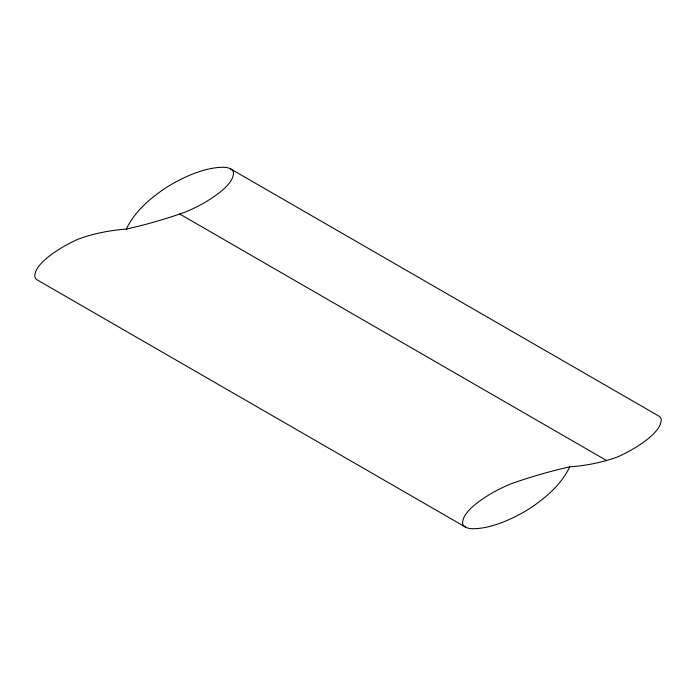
<?xml version="1.0" encoding="UTF-8"?>
<svg xmlns="http://www.w3.org/2000/svg" width="696" height="696" viewBox="0 0 696 696"><rect width="100%" height="100%" fill="white"/><g stroke="black" fill="none" stroke-linecap="round" stroke-linejoin="round"><path stroke-width="1.04" d="M230.62 168.911L658.303 415.756A9.901 5.716 0 0 1 661.2 420.027A44.622 25.761 0 0 1 657.355 429.502A89.036 51.408 0 0 1 648.098 438.75A156.095 90.123 0 0 1 618.048 456.733A116.65 67.347 0 0 1 569.763 466.877A353.542 204.119 0 0 0 510.733 483.938L510.203 484.155A156.095 90.123 0 0 0 475.673 504.095A89.036 51.408 0 0 0 466.416 513.343A44.622 25.761 0 0 0 462.57 522.818A9.901 5.716 0 0 0 472.862 528.76A44.622 25.761 0 0 0 489.279 526.541A89.036 51.408 0 0 0 505.296 521.191A156.095 90.123 0 0 0 539.826 501.259L540.209 500.955A172.582 99.641 0 0 0 569.763 466.877M179.742 214.02L606.52 460.491M465.467 527.09L37.688 280.201A9.901 5.716 0 0 1 34.8 275.929A44.622 25.761 0 0 1 38.654 266.446A89.036 51.408 0 0 1 47.92 257.207A156.095 90.123 0 0 1 77.978 239.233A116.65 67.347 0 0 1 126.272 229.097A353.542 204.119 0 0 0 185.31 212.054L185.841 211.836A156.095 90.123 0 0 0 220.388 191.905A89.036 51.408 0 0 0 229.654 182.665A44.622 25.761 0 0 0 233.508 173.182A9.901 5.716 0 0 0 223.216 167.24A44.622 25.761 0 0 0 206.799 169.459A89.036 51.408 0 0 0 190.782 174.8A156.095 90.123 0 0 0 156.235 194.723L155.852 195.028A172.582 99.641 0 0 0 126.272 229.097"/></g></svg>
